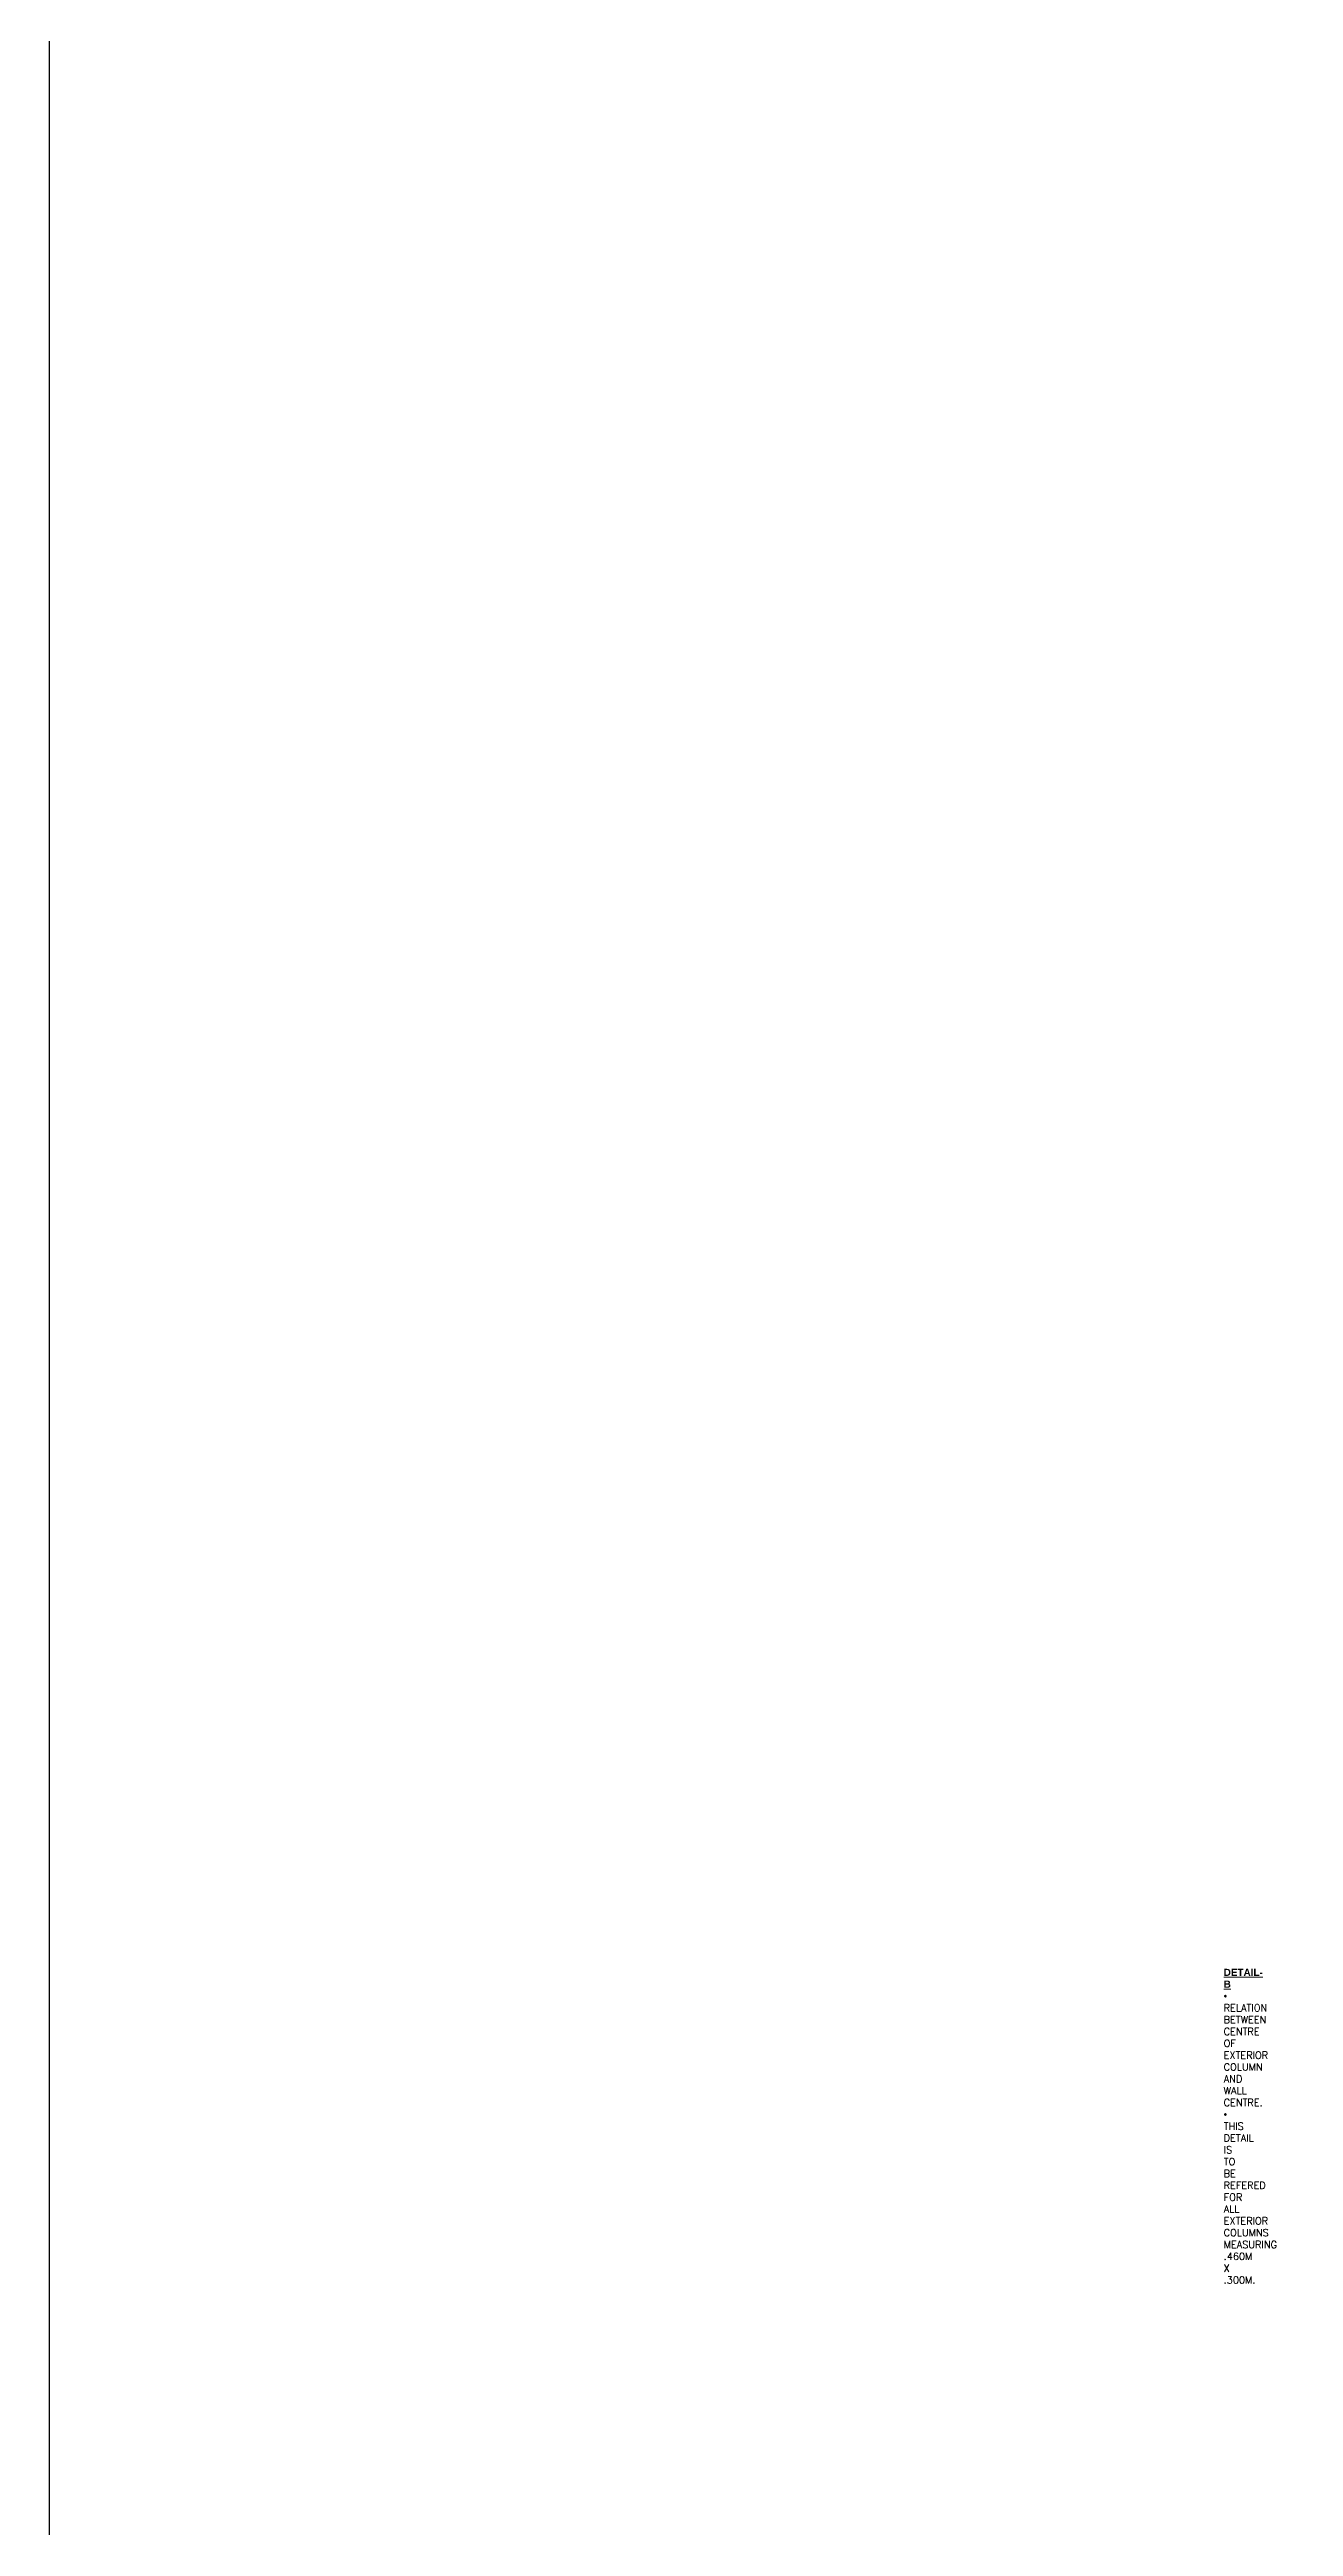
# Model space of a CAD drawing. Header units: inches. Extents: x 719368 to 6315912, y -2624014 to 446967.
# Drawn here: x 6031077 to 6069636, y -2574926 to -2498167 of the extents above; entities that cross this region are included whole.
import ezdxf

# ---------------------------------------------------------------- set-up
doc = ezdxf.new("R2010")
doc.units = ezdxf.units.IN
doc.header["$LTSCALE"] = 20
doc.header["$MEASUREMENT"] = 0
doc.layers.get('0').update_dxf_attribs({"color": 51, "lineweight": 30})
doc.layers.add('Text', color=7, linetype='Continuous', lineweight=15)
doc.styles.add('Tabrej', font='romans.shx')

msp = doc.modelspace()

# ---------------------------------------------------------------- linework, layer by layer
at = {"color": 0}
msp.add_lwpolyline([(6031077.111, -2357631.7679), (6315912.1992, -2357631.7679), (6315912.1992, -2624013.5378), (6031077.111, -2624013.5378)], close=True, dxfattribs=at)

# ---------------------------------------------------------------- texts
at = {"layer": 'Text', "insert": (6067473.4391, -2557644.5745), "char_height": 220, "attachment_point": 1, "style": 'Tabrej'}
msp.add_mtext_dynamic_manual_height_columns('{\\fArial|b1|i0|c0|p34;\\LDETAIL- B\\P\\pi-0.66,l0.66,t0.66;\\fSymbol|b0|i0|c2|p18;\\l·^I}RELATION BETWEEN CENTRE OF EXTERIOR COLUMN AND WALL CENTRE.\\P{\\fSymbol|b0|i0|c2|p18;·^I}THIS DETAIL IS TO BE REFERED FOR ALL EXTERIOR COLUMNS MEASURING .460M X .300M.', width=6.837384, gutter_width=24, heights=[0], dxfattribs=at)

doc.saveas('drawing.dxf')
